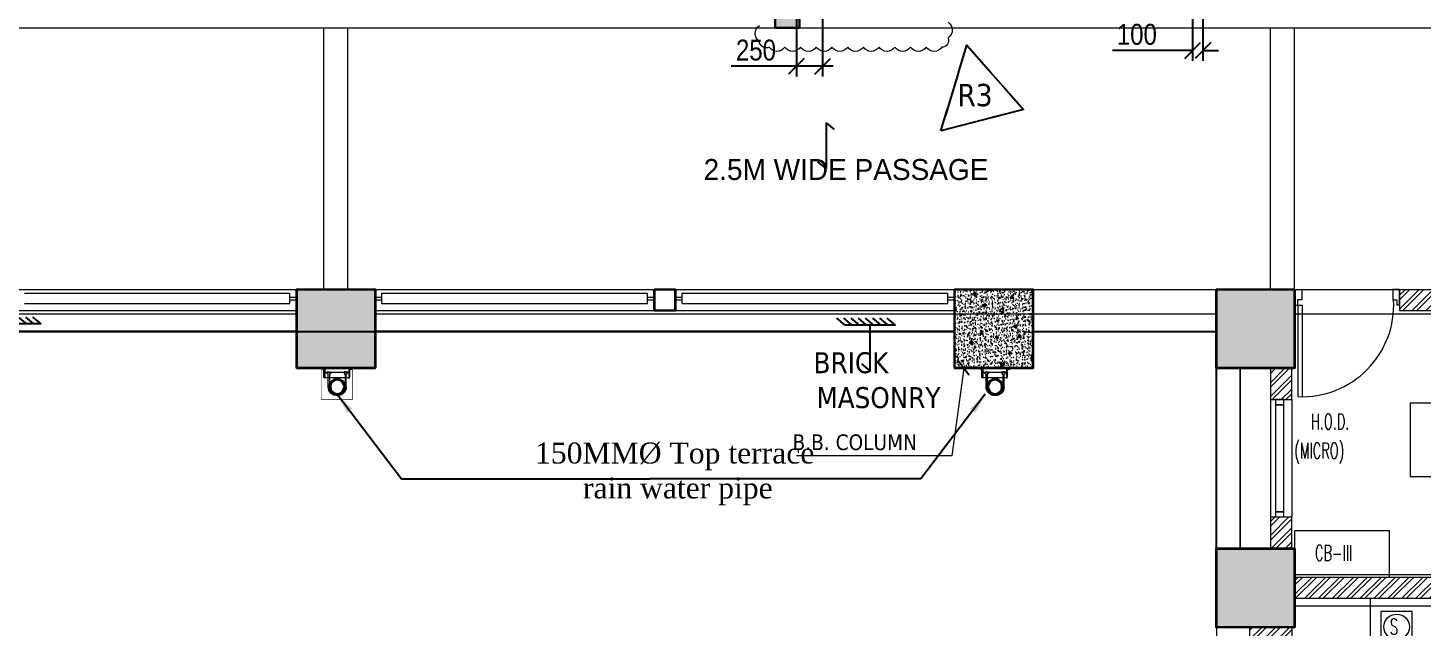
# Model space of a CAD drawing. Header units: inches. Extents: x 5899882 to 5988838, y -468923 to -96891.
# Drawn here: x 5946734 to 5960048, y -287020 to -281297 of the extents above; entities that cross this region are included whole.
import ezdxf

# ---------------------------------------------------------------- set-up
doc = ezdxf.new("R2010")
doc.units = ezdxf.units.IN
doc.header["$MEASUREMENT"] = 0
doc.layers.get('Defpoints').update_dxf_attribs({"color": 8})
for name, color, linetype in [('0 slc Rwp sloape', 7, 'Continuous'), ('0- SLC ARCH LAYOUT', 7, 'Continuous'), ('0- SLC DIMENSION', 7, 'Continuous'), ('0- SLC HIDE BOX', 6, 'Continuous'), ('0-SLC RCC 2ND. FLOOR', 7, 'Continuous'), ('CL', 7, 'Continuous'), ('P-TEXT', 7, 'Continuous'), ('rwp', 5, 'Continuous')]:
    doc.layers.add(name, color=color, linetype=linetype)
for name, color, linetype, lineweight in [('0-SLC-CLAMPS', 7, 'Continuous', 9), ('ARCL-HATCH-B', 8, 'Continuous', 5), ('ARLC-COL', 8, 'Continuous', 30), ('ARLC-DIMF', 8, 'Continuous', 5), ('ARLC-DOOR-W', 8, 'Continuous', 5), ('ARLC-ELE0', 8, 'Continuous', 9), ('ARLC-FUR (NOMN)', 8, 'Continuous', 9), ('ARLC-FURN', 8, 'Continuous', 9), ('ARLC-HATCH-C', 8, 'Continuous', 5), ('ARLC-TEXT0', 8, 'Continuous', 20), ('ARLC-WALL', 8, 'Continuous', 15)]:
    doc.layers.add(name, color=color, linetype=linetype, lineweight=lineweight)
doc.styles.add('ARIAL', font='tahoma.ttf')
doc.styles.add('RS', font='simplex8.shx', dxfattribs={"width": 0.6, "height": 150})
doc.styles.get("Standard").update_dxf_attribs({"font": 'arial.ttf'})
doc.styles.add('swati', font='GOTHIC.TTF')
doc.styles.add('swis cn bt', font='swissc.ttf')
doc.dimstyles.new('DIM 100', dxfattribs={"dimscale": 100, "dimtxt": 1.5, "dimasz": 1.199999999999999, "dimexe": 1.5, "dimexo": 1.5, "dimgap": 0.4, "dimtad": 0, "dimdec": 0, "dimzin": 9, "dimdsep": 46, "dimtxsty": 'ARIAL', "dimblk": 'ARCHTICK', "dimblk1": 'ARCHTICK', "dimblk2": 'ARCHTICK', "dimcen": 2.5, "dimdle": 0.5, "dimclrd": 1, "dimclre": 251, "dimclrt": 4, "dimadec": 1, "dimazin": 0, "dimtfac": 1, "dimtdec": 0, "dimtmove": 2, "dimatfit": 3, "dimldrblk": 'ARCHTICK', "dimfxl": 1, "dimtzin": 0, "dimlwd": 5, "dimlwe": 5, "dimarcsym": 0})
doc.dimstyles.new('SLC', dxfattribs={"dimtxt": 200, "dimasz": 150, "dimexe": 100, "dimexo": 0, "dimgap": 50, "dimtad": 1, "dimdec": 0, "dimrnd": 5, "dimzin": 1, "dimdsep": 46, "dimtxsty": 'swis cn bt', "dimblk": 'OBLIQUE', "dimcen": 60, "dimdle": 100, "dimclrd": 256, "dimclre": 256, "dimclrt": 256, "dimazin": 0, "dimtfac": 1, "dimtdec": 0, "dimtofl": 0, "dimtmove": 0, "dimatfit": 3, "dimfxl": 0.18, "dimtolj": 1, "dimtzin": 0, "dimarcsym": 0})
doc.dimstyles.get("Standard").update_dxf_attribs({"dimtxt": 200, "dimasz": 200, "dimexe": 0.18, "dimexo": 0.0625, "dimgap": 0.09, "dimtad": 0, "dimdec": 0, "dimrnd": 5, "dimzin": 0, "dimdsep": 46, "dimtxsty": 'Standard', "dimblk": 'OBLIQUE', "dimcen": 0.09, "dimadec": 0, "dimazin": 0, "dimtfac": 1, "dimtdec": 0, "dimtofl": 0, "dimtmove": 0, "dimatfit": 3, "dimfxl": 1, "dimtolj": 1, "dimtzin": 0, "dimarcsym": 0})
pattern_1 = [(45, (-5806111.699348602, 109613.299867685), (-66.29126073623883, 66.29126073623884), []), (45, (-5806067.505174852, 109613.299867685), (-66.29126073623883, 66.29126073623884), [])]

# ---------------------------------------------------------------- blocks, each defined once
blk = doc.blocks.new('an80')
for points in [[(-46, 0), (-46, 66.31834324478949), (-51, 66.31834324478949), (-51, 76.31834324478949), (-35, 76.31834324478949), (-35, 66.31834324478949), (-40, 66.31834324478949), (-40, 0)], [(46, 0), (46, 66.31834324478949), (51, 66.31834324478949), (51, 76.31834324478949), (35, 76.31834324478949), (35, 66.31834324478949), (40, 66.31834324478949), (40, 0)]]:
    blk.add_lwpolyline(points)
for radius in [46, 40]:
    blk.add_arc((0, 0), radius, 180, 360)
blk = doc.blocks.new('176')
at = {"layer": '0-SLC-CLAMPS', "elevation": 5.6402509286e-06}
for points in [[(-108.6441339902812, 76.65487678382397), (-108.6441339902812, 80.07912621069498, 0.4142135623730951), (-114.0012768482556, 85.4362690677599), (-114.0012768482556, 85.4362690677599), (-114.0012768482556, 65.94059119656868), (-61.0727054181334, 65.94059119656868, 0.4142135623730951), (-66.42984827703911, 71.29773392584954), (-103.2869911341404, 71.29773392584954, -0.4142135623730951)], [(-108.6441339902812, -75.79616682478354), (-108.6441339902812, -79.22041625301881, -0.4142135623730951), (-114.0012768482556, -84.57755911008367), (-114.0012768482556, -84.57755911008367), (-114.0012768482556, -65.08188123889249), (-61.0727054181334, -65.08188123889249, -0.4142135623730951), (-66.42984827703911, -70.43902396771864), (-103.2869911341404, -70.43902396771864, 0.4142135623730951)]]:
    blk.add_lwpolyline(points, format="xyb", close=True, dxfattribs=at)
blk.add_lwpolyline([(-92.85841964263818, 65.94059122862836), (-92.85841964263818, -65.0818812068328), (-61.0727054181334, -65.0818812068328), (-61.07270541996697, 65.94059116473636)], close=True, dxfattribs=at)
at = {"layer": 'rwp', "color": 5, "const_width": 5.357142857142997, "elevation": 5.6402510286e-06}
blk.add_lwpolyline([(-12.50127678847639, -42.20297962055428, 1), (-12.50127678847639, 38.15416323659065, 1)], format="xyb", close=True, dxfattribs=at)
at = {"layer": 'rwp', "color": 5}
for radius in [42.857142857144, 37.500000000001]:
    blk.add_circle((-12.50127678847639, -2.024408191981819, 5.6402510286e-06), radius, dxfattribs=at)
at = {"layer": '0-SLC-CLAMPS', "color": 6, "xscale": 1.0714285714286, "yscale": 1.0714285714286, "zscale": 1.0714285714286, "rotation": 90}
blk.add_blockref('an80', (-12.50127678393619, -2.024408191981819, 5.6402509286e-06), dxfattribs=at)
blk = doc.blocks.new('_OBLIQUE')
at = {"color": 0, "linetype": 'ByBlock'}
blk.add_line((-0.5, -0.5), (0.5, 0.5), dxfattribs=at)
blk = doc.blocks.new('jjuj')
at = {"layer": 'ARLC-DOOR-W', "ltscale": 0.1}
for p, q in [((5733136.308358192, -29654.34172625096), (5733136.308358192, -29679.34172625096)), ((5733286.308358192, -29654.34172625096), (5733286.308358192, -29719.34172625281))]:
    blk.add_line(p, q, dxfattribs=at)
blk.add_lwpolyline([(5733286.308358192, -29719.34172625281), (5733186.308358192, -29719.34172625281), (5733186.308358192, -29679.34172625096), (5733136.308358192, -29679.34172625096)], dxfattribs=at)
blk = doc.blocks.new('frame')
at = {"layer": 'ARLC-DOOR-W', "ltscale": 0.1}
for p, q in [((5733136.308358192, -31004.34172625281), (5733136.308358192, -30979.34172625282)), ((5733136.308358192, -31004.34172625281), (5733286.308358192, -31004.34172625281)), ((5733286.308358192, -31004.34172625281), (5733286.308358192, -30939.34172625095))]:
    blk.add_line(p, q, dxfattribs=at)
blk.add_lwpolyline([(5733286.308358192, -30939.34172625095), (5733186.308358192, -30939.34172625095), (5733186.308358192, -30979.34172625282), (5733136.308358192, -30979.34172625282)], dxfattribs=at)
blk = doc.blocks.new('gfhmk')
at = {"layer": 'ARLC-DOOR-W', "ltscale": 0.1}
for p, q in [((5733136.963231552, -36608.04166982742), (5732262.004901381, -36608.04166982742)), ((5733136.963231552, -36568.04166982742), (5732262.919708872, -36568.04166982742)), ((5733136.963231552, -36568.04166982742), (5733136.963231552, -36608.04166982742))]:
    blk.add_line(p, q, dxfattribs=at)
blk.add_arc((5733136.963231552, -36608.04166982742), 874.9583301725798, 177.3797263566846, 273.2330321324813, dxfattribs=at)
blk = doc.blocks.new('A$C7838632D')
for name, p in [('gfhmk', (-5732262.004930755, 37539.34188080936)), ('jjuj', (-5732262.004930755, 30654.34188084661)), ('frame', (-5732262.004930755, 31004.34188084847))]:
    blk.add_blockref(name, p)
blk = doc.blocks.new('A$C3DAD2E9A')
at = {"layer": 'ARCL-HATCH-B'}
h = blk.add_hatch(dxfattribs=at)
h.set_pattern_fill('ANSI32', color=256, scale=250)
h.set_pattern_definition(pattern_1)
h.paths.add_polyline_path([(21647.21052536089, -12498.50000005256), (17747.21052536182, -12498.5000000469), (17747.21052536182, -9748.500000001834), (14647.21052536182, -9748.500000001834), (14647.21052536182, -9948.50000000176), (17547.21052536182, -9948.50000000176), (17547.21052536182, -12498.50000004661), (13647.21052536089, -12498.50000004095), (13647.21052536089, -12698.50000004095), (15707.0009664204, -12698.50000003597), (15715.20275092311, -12671.55633139827), (15738.82342977915, -12698.50000003589), (21647.21052536089, -12698.5000000216)])
h = blk.add_hatch(dxfattribs=at)
h.set_pattern_fill('ANSI32', color=256, scale=250)
h.set_pattern_definition(pattern_1)
h.paths.add_polyline_path([(13617.21052536089, -10498.50000000183), (13417.21052536089, -10498.50000000183), (13417.21052536089, -10801.00000000276), (13617.21052536089, -10801.00000000276)])
h = blk.add_hatch(dxfattribs=at)
h.set_pattern_fill('ANSI32', color=256, scale=250)
h.set_pattern_definition(pattern_1)
h.paths.add_polyline_path([(13617.21052536089, -11921.00000000276), (13417.21052536089, -11921.00000000276), (13417.21052536089, -12223.50000000183), (13617.21052536089, -12223.50000000183)])
h = blk.add_hatch(dxfattribs=at)
h.set_pattern_fill('ANSI32', color=256, scale=250)
h.set_pattern_definition(pattern_1)
h.paths.add_polyline_path([(13617.21052536089, -12973.50000000183), (13217.21052536089, -12973.50000000183), (13217.21052536089, -13123.50000000183), (13617.21052536089, -13123.50000000183)])
at = {"layer": 'ARLC-HATCH-C', "ltscale": 0.1}
for points in [[(4116.21052536089, -9748.500000001834), (4116.21052536089, -10498.50000000183), (4866.21052536089, -10498.50000000183), (4866.21052536089, -9748.500000001834)], [(12897.21052536089, -9748.500000001834), (12897.21052536089, -10498.50000000183), (13647.21052536089, -10498.50000000183), (13647.21052536089, -9748.500000001834)], [(12897.21052536089, -12223.50000000183), (12897.21052536089, -12973.50000000183), (13647.21052536089, -12973.50000000183), (13647.21052536089, -12223.50000000183)]]:
    blk.add_hatch(color=256, dxfattribs=at).paths.add_polyline_path(points)
at = {"layer": 'ARLC-COL'}
for p, q in [((7531.377192345448, -9748.500000001804), (7731.377192346379, -9748.500000001819)), ((7531.377192345448, -9948.500000001819), (7531.377192345448, -9748.500000001834)), ((7731.377192345448, -9948.500000001819), (7731.377192345448, -9748.500000001834)), ((7531.377192345448, -9948.500000001819), (7731.377192345448, -9948.500000001819))]:
    blk.add_line(p, q, dxfattribs=at)
for points in [[(4116.21052536089, -10498.50000000183), (4866.21052536089, -10498.50000000183), (4866.21052536089, -9748.500000001834), (4116.21052536089, -9748.500000001834)], [(13647.21052536089, -9748.500000001834), (12897.21052536089, -9748.500000001834), (12897.21052536089, -10498.50000000183), (13647.21052536089, -10498.50000000183)], [(13647.21052536089, -12223.50000000183), (12897.21052536089, -12223.50000000183), (12897.21052536089, -12973.50000000183), (13647.21052536089, -12973.50000000183)]]:
    blk.add_lwpolyline(points, close=True, dxfattribs=at)
at = {"layer": 'ARLC-DIMF'}
blk.add_lwpolyline([(10336.75911882427, -7195.276641882956, -0.52056705), (10336.75911882427, -7345.276641882956, -0.52056705), (10276.61741402932, -7435.134937088005, -0.52056705), (10126.61741402932, -7435.134937088005, -0.52056705), (9976.617414029315, -7435.134937088005, -0.52056705), (9826.617414029315, -7435.134937088005, -0.52056705), (9676.617414029315, -7435.134937088005, -0.52056705), (9526.617414029315, -7435.134937088005, -0.52056705), (9376.617414029315, -7435.134937088005, -0.52056705), (9226.617414029315, -7435.134937088005, -0.52056705), (9076.617414029315, -7435.134937088005, -0.52056705), (8926.617414029315, -7435.134937088005, -0.52056705), (8776.617414029315, -7435.134937088005, -0.52056705), (8626.617414029315, -7435.134937088005, -0.52056705), (8533.039405695163, -7378.712945422158, -0.52056705), (8533.039405695163, -7228.712945422158, -0.52056705)], format="xyb", dxfattribs=at)
at = {"layer": 'ARLC-DOOR-W'}
for points in [[(13462.21052536182, -10801.00000000276), (13462.21052536182, -10851.00000000276), (13542.21052536182, -10851.00000000276), (13542.21052536182, -10801.00000000276)], [(13542.21052536182, -10851.00000000276), (13462.21052536182, -10851.00000000276), (13462.21052536182, -11871.00000000276), (13542.21052536182, -11871.00000000276)], [(13462.21052536182, -11871.00000000276), (13462.21052536182, -11921.00000000276), (13542.21052536182, -11921.00000000276), (13542.21052536182, -11871.00000000276)]]:
    blk.add_lwpolyline(points, close=True, dxfattribs=at)
at = {"layer": 'ARLC-ELE0', "ltscale": 0.1}
for p, q in [((1449.377192345448, -9748.500000001834), (4116.21052536089, -9748.500000001834)), ((1514.377192345448, -9783.500000001834), (4051.210525359958, -9783.500000001834)), ((4051.210525359958, -9883.500000001834), (4051.210525359958, -9783.500000001834)), ((4051.210525359958, -9821.000000001834), (4116.21052536089, -9821.000000001834)), ((4051.210525359958, -9846.000000001834), (4116.21052536089, -9846.000000001834)), ((4864.543859330006, -9821.000000001834), (4929.543859330006, -9821.000000001834)), ((4864.543859330006, -9846.000000001834), (4929.543859330006, -9846.000000001834)), ((4866.21052536089, -9748.500000001834), (7531.377192345448, -9748.500000001834)), ((4929.543859330006, -9883.500000001834), (4929.543859330006, -9783.500000001834)), ((4929.543859330006, -9783.500000001834), (7466.377192344517, -9783.500000001834)), ((7466.377192344517, -9883.500000001834), (7466.377192344517, -9783.500000001834)), ((7466.377192344517, -9821.000000001834), (7531.377192345448, -9821.000000001834)), ((7466.377192344517, -9846.000000001834), (7531.377192345448, -9846.000000001834)), ((7731.377192345448, -9748.500000001834), (10398.21052536089, -9748.500000001834)), ((7731.377192345448, -9821.000000001834), (7796.377192345448, -9821.000000001834)), ((7731.377192345448, -9846.000000001834), (7796.377192345448, -9846.000000001834)), ((7796.377192345448, -9883.500000001834), (7796.377192345448, -9783.500000001834)), ((7796.377192345448, -9783.500000001834), (10333.21052535996, -9783.500000001834)), ((10333.21052535996, -9883.500000001834), (10333.21052535996, -9783.500000001834)), ((10333.21052535996, -9821.000000001834), (10398.21052536089, -9821.000000001834)), ((10333.21052535996, -9846.000000001834), (10398.21052536089, -9846.000000001834)), ((-1416.622807654552, -9948.500000001834), (4115.377192345448, -9948.500000001834)), ((1514.377192345448, -9883.500000001834), (4051.210525359958, -9883.500000001834)), ((4865.377192345448, -9948.500000001834), (10397.37719234545, -9948.500000001834)), ((4929.543859330006, -9883.500000001834), (7466.377192344517, -9883.500000001834)), ((7796.377192345448, -9883.500000001834), (10333.21052535996, -9883.500000001834)), ((-1415.78947463911, -10143.50000000183), (4116.21052536089, -10143.50000000183)), ((4866.21052536089, -10143.50000000183), (10398.21052536089, -10143.50000000183))]:
    blk.add_line(p, q, dxfattribs=at)
at = {"layer": 'ARLC-ELE0'}
for p, q in [((12897.21052536089, -10498.50000000183), (12897.21052536089, -12223.50000000183)), ((12897.21052536089, -10500), (12897.21052536089, -12225)), ((12897.21052536089, -12973.50000000183), (12897.21052536089, -19123.50000000183))]:
    blk.add_line(p, q, dxfattribs=at)
at = {"layer": 'ARLC-ELE0', "ltscale": 0.006}
blk.add_line((13617.21052536182, -10801.00000000276), (13617.21052536182, -11921.00000000649), dxfattribs=at)
at = {"layer": 'ARLC-FUR (NOMN)'}
blk.add_circle((14619.19290365279, -12970.88765687897), 121.8124338106163, dxfattribs=at)
at = {"layer": 'ARLC-FURN'}
blk.add_line((14367.29030431248, -12700.00000003766), (14367.29030431248, -19875.00000000186), dxfattribs=at)
for points in [[(14747.21052532177, -11533.5000000438), (16247.21052532177, -11533.5000000438), (16247.21052532177, -10833.5000000438), (14747.21052532177, -10833.5000000438)], [(13647.21075481456, -12050.00005438365), (14547.21075481363, -12050.00005438365), (14547.21075481363, -12500.00005438365), (13647.21075481456, -12500.00005438365)], [(14467.29030431248, -13125.00000000186), (14767.29030431248, -13125.00000000186), (14767.29030431248, -12825.00000000186), (14467.29030431248, -12825.00000000186)]]:
    blk.add_lwpolyline(points, close=True, dxfattribs=at)
at = {"layer": 'ARLC-WALL'}
for p, q in [((14647.21052536182, -9748.500000001834), (17747.21052536182, -9748.500000001834)), ((14647.21052536182, -9748.500000001834), (14647.21052536182, -9948.50000000176)), ((13417.21052536089, -10801.00000000276), (13417.21052536089, -10496.0000000009)), ((13617.21052536089, -10801.00000000276), (13617.21052536089, -10498.50000000183)), ((13417.21052536089, -10801.00000000276), (13617.21052536089, -10801.00000000276)), ((13417.21052536089, -12223.5000000037), (13417.21052536089, -11921.00000000276)), ((13417.21052536182, -11921.00000000276), (13617.21052536089, -11921.00000000276)), ((13617.21052536089, -12223.5000000037), (13617.21052536089, -11921.00000000276))]:
    blk.add_line(p, q, dxfattribs=at)
at = {"layer": 'ARLC-WALL', "ltscale": 0.005}
blk.add_line((13417.21052536182, -11921.00000000276), (13417.21052536182, -10801.00000000276), dxfattribs=at)
at = {"layer": 'ARLC-WALL', "ltscale": 0.1}
blk.add_line((13647.21052536089, -12698.50000004095), (21647.21052536089, -12698.5000000216), dxfattribs=at)
blk.add_lwpolyline([(14647.21052536182, -9948.50000000176), (17547.21052536182, -9948.50000000176), (17547.21052536182, -12498.50000004661), (13647.21052536089, -12498.50000004095)], dxfattribs=at)
at = {"layer": 'ARLC-WALL'}
blk.add_lwpolyline([(13217.21052536089, -12973.5000000037), (13617.21052536089, -12973.5000000037), (13617.21052536089, -13123.50000000183), (13217.21052536089, -13123.50000000183)], close=True, dxfattribs=at)
at = {"rotation": 89.99999999893282}
blk.add_blockref('A$C7838632D', (14647.21067993715, -10772.80342745804), dxfattribs=at)
at = {"layer": 'ARLC-FUR (NOMN)', "style": 'RS', "width": 0.6}
for s, p in [('CB-III', (13839.56526962388, -12339.53118882593)), ('S ', (14554.98493650276, -13043.7384865057))]:
    blk.add_text(s, height=150, dxfattribs=at).set_placement(p)
at = {"layer": 'ARLC-TEXT0', "style": 'RS', "width": 0.6}
for s, p in [('H.O.D.', (13800.43939724565, -11085.05858287435)), ('(MICRO)', (13640.48371830396, -11362.81954561114))]:
    blk.add_text(s, height=150, dxfattribs=at).set_placement(p)
at = {"layer": 'ARLC-TEXT0', "ltscale": 0.1, "attachment_point": 5, "style": 'ARIAL', "bg_fill": 2}
for s, insert, char_height in [('R3', (10592.57191023603, -7893.794770949768), 213.6766799248929), ('BRICK \\P       MASONRY', (9408.097951737233, -10616.66692615126), 200)]:
    blk.add_mtext(s, dxfattribs=dict(at, insert=insert, char_height=char_height))
at = {"layer": 'ARLC-TEXT0', "insert": (9360.798339691944, -8604.084977842867), "char_height": 200, "attachment_point": 5, "style": 'swati', "bg_fill": 2}
blk.add_mtext('2.5M WIDE PASSAGE', dxfattribs=at)
at = {"layer": 'ARLC-HATCH-C'}
h = blk.add_hatch(dxfattribs=at)
h.set_pattern_fill('AR-CONC', color=256, scale=10)
h.set_pattern_definition([(49.99999999999999, (-5806111.699348602, 109613.299867685), (71.72601826007535, -6.275213498259511), [7.5, -82.5]), (355, (-5806111.699348602, 109613.299867685), (-13.8751333613, 75.21921337000119), [6, -66]), (100.4514, (-5806105.722180601, 109612.776933685), (57.85093817140216, 68.94395420609536), [6.374018999999999, -70.11421119999999]), (46.1842, (-5806111.699348602, 109633.299867685), (106.7241048625644, -16.55190143290181), [11.25, -123.75]), (96.6356, (-5806102.805674101, 109631.920536985), (93.46627055487033, 97.41178709004417), [9.561028799999999, -105.1713]), (351.1842, (-5806111.699348602, 109633.299867685), (93.46619451336272, 97.41186009253246), [9, -99]), (21, (-5806101.699348602, 109628.299867685), (59.69070521184616, -40.26188906653388), [7.5, -82.5]), (326, (-5806101.699348602, 109628.299867685), (24.33153319215823, 72.51500450468528), [6, -66]), (71.4514, (-5806096.725125302, 109624.944707085), (84.02226285814899, 32.25304967099524), [6.374019, -70.1142112]), (37.50000000000001, (-5806111.699348602, 109613.299867685), (1.215985531729062, 33.28938538313115), [0, -65.19999999999999, 0, -67, 0, -66.25]), (7.499999999999999, (-5806111.699348602, 109613.299867685), (26.30695374421486, 39.44117118823603), [0, -38.2, 0, -63.7, 0, -25.25]), (327.5, (-5806133.999348601, 109613.299867685), (53.3822436172409, -2.255487173437976), [0, -25, 0, -78, 0, -103.5]), (317.5, (-5806143.999348601, 109613.299867685), (58.31861693423862, 10.01049823323177), [0, -32.5, 0, -51.8, 0, -73.5])])
h.paths.add_polyline_path([(10398.21052536089, -10498.50000000183), (11148.21052536089, -10498.50000000183), (11148.21052536089, -9748.500000001834), (10398.21052536089, -9748.500000001834)])
blk.add_lwpolyline([(10264.86031800415, -8233.875558101106), (10514.54659612104, -7413.631580888759), (11055.38170835748, -8030.552124972921), (10264.86031800415, -8233.875558101106)], close=True)
at = {"layer": 'ARLC-COL'}
blk.add_lwpolyline([(10398.21052536089, -10498.50000000183), (11148.21052536089, -10498.50000000183), (11148.21052536089, -9748.500000001834), (10398.21052536089, -9748.500000001834)], close=True, dxfattribs=at)
blk = doc.blocks.new('GYS')
for p, q in [((6635556.019349867, -325051.874496136), (6635556.019349867, -325488.3289776242)), ((6635556.019349867, -325051.874496136), (6635635.027213543, -325116.9592517474)), ((6635556.019349867, -325488.3289776242), (6635477.011486192, -325423.2442220127))]:
    blk.add_line(p, q)
blk = doc.blocks.new('A$C67844AE1')
at = {"color": 7}
for p, q in [((-218.2272407441051, 240.6275060125627), (-283.3119963555947, 161.6196423373185)), ((-218.2272407441051, 171.8767900089733), (-283.3119963555947, 92.8689263337292)), ((-218.2272407441051, 103.126074005384), (-283.3119963555947, 24.11821033013985)), ((-218.2272407441051, 34.37535800179468), (-283.3119963555947, -44.63250567344949)), ((218.2272407441051, 0), (-218.2272407441051, 0)), ((218.2272407441051, 0), (153.1424851326155, -79.00786367524417)), ((-218.2272407441051, -34.37535800179468), (-283.3119963555947, -113.3832216770388)), ((-218.2272407441051, -103.126074005384), (-283.3119963555947, -182.1339376806281)), ((-218.2272407441051, -171.8767900089733), (-283.3119963555947, -250.8846536842175)), ((-218.2272407441051, -240.6275060125627), (-283.3119963555947, -319.6353696878068))]:
    blk.add_line(p, q, dxfattribs=at)
at = {"layer": 'CL', "color": 7}
blk.add_line((-218.2272407441124, 240.6275060125554), (-218.2272407441051, -240.6275060125627), dxfattribs=at)
blk = doc.blocks.new('A$C4AE13D6C')
at = {"layer": 'ARLC-COL', "color": 7}
for p, q in [((-23177.1698104674, -1811.999999992287), (-22977.16981046647, -1811.999999992302)), ((-23177.1698104674, -2011.999999992302), (-23177.1698104674, -1811.999999992316)), ((-22977.1698104674, -2011.999999992302), (-22977.1698104674, -1811.999999992316)), ((-23177.1698104674, -2011.999999992302), (-22977.1698104674, -2011.999999992302))]:
    blk.add_line(p, q, dxfattribs=at)
blk = doc.blocks.new('_ArchTick')
at = {"color": 0, "linetype": 'ByBlock', "const_width": 0.15}
blk.add_lwpolyline([(-0.5, -0.5), (0.5, 0.5)], dxfattribs=at)
blk = doc.blocks.new('*D324')
at = {"layer": '0- SLC DIMENSION', "lineweight": -2, "transparency": 16777216}
for p, q in [((5954073.28722498, -280845.0280720499), (5954073.287236061, -281762.5000036739)), ((5954323.287225934, -280845.0280690306), (5954323.287237015, -281762.5000006545)), ((5954073.287234853, -281662.5000036739), (5953450.819702386, -281662.5000111917)), ((5954423.287235807, -281662.4999994468), (5954073.287234853, -281662.5000036739))]:
    blk.add_line(p, q, dxfattribs=at)
at = {"layer": 'Defpoints', "color": 0, "transparency": 16777216}
for p in [(5954073.28722498, -280845.0280720499), (5954323.287225934, -280845.0280690306), (5954073.287234853, -281662.5000036739)]:
    blk.add_point(p, dxfattribs=at)
at = {"layer": '0- SLC DIMENSION', "lineweight": -2, "transparency": 16777216, "xscale": 150, "yscale": 150, "zscale": 150}
for p, rotation in [((5954073.287234853, -281662.5000036739), 180.0000006919836), ((5954323.287235807, -281662.5000006545), 6.919835904284354e-07)]:
    blk.add_blockref('_OBLIQUE', p, dxfattribs=dict(at, rotation=rotation))
at = {"layer": '0- SLC DIMENSION', "transparency": 16777216, "insert": (5953687.053466775, -281509.7078005464), "char_height": 200, "attachment_point": 5, "rotation": 6.919835622709112e-07, "style": 'swis cn bt'}
blk.add_mtext('\\A1;250', dxfattribs=at)
blk = doc.blocks.new('*D568')
at = {"layer": '0- SLC DIMENSION', "lineweight": -2, "transparency": 16777216}
for p, q in [((5957856.834534922, -281095.0280730002), (5957856.834534922, -281612.5)), ((5957955.174602645, -281095.0280747377), (5957955.174602645, -281612.5)), ((5957856.834534922, -281512.5), (5957091.639729727, -281512.5)), ((5957955.174602645, -281512.5), (5958105.174602645, -281512.5))]:
    blk.add_line(p, q, dxfattribs=at)
at = {"layer": 'Defpoints', "color": 0, "transparency": 16777216}
for p in [(5957856.834534922, -281095.0280730002), (5957955.174602645, -281095.0280747377), (5957856.834534922, -281512.5)]:
    blk.add_point(p, dxfattribs=at)
at = {"layer": '0- SLC DIMENSION', "lineweight": -2, "transparency": 16777216, "xscale": 150, "yscale": 150, "zscale": 150}
blk.add_blockref('_OBLIQUE', (5957856.834534922, -281512.5), dxfattribs=at)
at = {"layer": '0- SLC DIMENSION', "lineweight": -2, "transparency": 16777216, "xscale": 150, "yscale": 150, "zscale": 150, "rotation": 180}
blk.add_blockref('_OBLIQUE', (5957955.174602645, -281512.5), dxfattribs=at)
at = {"layer": '0- SLC DIMENSION', "transparency": 16777216, "insert": (5957324.237132324, -281359.8376623376), "char_height": 200, "attachment_point": 5, "style": 'swis cn bt'}
blk.add_mtext('\\A1;100', dxfattribs=at)
blk = doc.blocks.new('A$C77C3199A')
h = blk.add_hatch()
h.set_pattern_fill('AR-CONC', color=256, scale=50, style=0)
h.set_pattern_definition([(50, (10395.99999904632, -10500), (358.6300913003766, -31.37606749129755), [37.5, -412.5]), (355, (10395.99999904632, -10500), (-69.37566680649999, 376.0960668500059), [30, -330]), (100.4514, (10425.88583904633, -10502.61467), (289.2546908570108, 344.7197710304769), [31.870095, -350.571056]), (46.18420000000002, (10395.99999904632, -10400), (533.6205243128222, -82.75950716450905), [56.25, -618.7499999999999]), (96.6356, (10440.46837154636, -10406.8966535), (467.3313527743517, 487.0589354502208), [47.805144, -525.8564999999999]), (351.1842000000001, (10395.99999904632, -10400), (467.3309725668135, 487.0593004626623), [45, -495]), (21, (10445.99999904632, -10425), (298.4535260592309, -201.3094453326694), [37.5, -412.5]), (326, (10445.99999904632, -10425), (121.6576659607908, 362.5750225234265), [30, -330]), (71.45140000000002, (10470.87111554632, -10441.77580299999), (420.1113142907449, 161.2652483549762), [31.870095, -350.571056]), (37.50000000000001, (10395.99999904632, -10500), (6.079927658645334, 166.4469269156557), [0, -326, 0, -335, 0, -331.25]), (7.499999999999999, (10395.99999904632, -10500), (131.5347687210743, 197.2058559411801), [0, -191, 0, -318.5, 0, -126.25]), (327.5, (10284.49999904632, -10500), (266.9112180862045, -11.2774358671899), [0, -125, 0, -390, 0, -517.4999999999999]), (317.5, (10234.49999904632, -10500), (291.5930846711932, 50.05249116615882), [0, -162.5, 0, -259, 0, -367.5])])
h.paths.add_polyline_path([(11145.99999904632, -9750), (10395.99999904632, -9750), (10395.99999904632, -10500), (11145.99999904632, -10500)])
at = {"layer": 'ARLC-HATCH-C', "ltscale": 0.1}
for points in [[(8914.999999046326, -7250), (8914.999999046326, -7050), (8914.999999046326, -6050), (8715, -6050), (8684.999999046326, -6050), (8684.999999046326, -7250)], [(4113.999999046327, -9750), (4113.999999046327, -10500), (4863.999999046327, -10500), (4863.999999046327, -9750)], [(12894.99999904632, -9750), (12894.99999904632, -10500), (13644.99999904632, -10500), (13644.99999904632, -9750)], [(12894.99999904632, -12225), (12894.99999904632, -12975), (13644.99999904632, -12975), (13644.99999904632, -12225)]]:
    blk.add_hatch(color=0, dxfattribs=at).paths.add_polyline_path(points)
blk.add_lwpolyline([(10395.99999904632, -10500), (11145.99999904632, -10500), (11145.99999904632, -9750), (10395.99999904632, -9750)], close=True)
at = {"layer": 'ARLC-COL', "color": 0}
for points in [[(8914.999999046326, -6050), (8914.999999046326, -7250), (8684.999999046326, -7250), (8684.999999046326, -6050)], [(4113.999999046327, -10500), (4863.999999046327, -10500), (4863.999999046327, -9750), (4113.999999046327, -9750)], [(13644.99999904632, -9750), (12894.99999904632, -9750), (12894.99999904632, -10500), (13644.99999904632, -10500)], [(13644.99999904632, -12225), (12894.99999904632, -12225), (12894.99999904632, -12975), (13644.99999904632, -12975)]]:
    blk.add_lwpolyline(points, close=True, dxfattribs=at)
at = {"layer": 'ARLC-WALL', "color": 30}
for p, q in [((199.9999990463257, -7250), (8684.999999046326, -7250)), ((4373.999999046327, -9750), (4373.999999046327, -7250)), ((4603.999999046325, -9750), (4603.999999046325, -7250)), ((8914.999999046326, -7250), (17399.99999904632, -7250)), ((13414.99999904632, -9750), (13414.99999904632, -7250)), ((13414.99999904632, -9750), (13414.99999904632, -7250)), ((13644.99999904632, -9750), (13644.99999904632, -7250)), ((13644.99999904632, -9750), (13644.99999904632, -7250)), ((-1418.000000953674, -9750), (4113.999999046327, -9750)), ((4863.999999046327, -9750), (10395.99999904632, -9750)), ((10395.99999904632, -9750), (12894.99999904632, -9750)), ((-1418.000000953674, -9980), (4113.999999046327, -9980)), ((4863.999999046327, -9980), (11145.99999904632, -9980)), ((11145.99999904632, -9980), (12894.99999904632, -9980)), ((12894.99999904632, -10500), (12894.99999904632, -12225)), ((12894.99999904632, -12225), (12894.99999904632, -10500)), ((13124.99999904632, -10500), (13124.99999904632, -12225)), ((13124.99999904632, -12225), (13124.99999904632, -10500))]:
    blk.add_line(p, q, dxfattribs=at)
at = {"layer": 'ARLC-WALL', "color": 30, "ltscale": 0.1}
for p, q in [((13644.99999904632, -9750), (21644.99999904633, -9750)), ((13644.99999904632, -9980), (21644.99999904633, -9980)), ((13644.99999904632, -12470.0000000447), (21644.99999999907, -12470.00000003539)), ((13644.99999904632, -12770.0000000447), (21644.99999999907, -12770.00000003539))]:
    blk.add_line(p, q, dxfattribs=at)
at = {"layer": 'CL', "color": 0}
for p, q in [((-2168.000000953675, -10150), (10394.99999904632, -10150)), ((10394.99999904632, -10150), (10394.99999904632, -10500)), ((11144.99999904632, -10150), (12894.99999904632, -10150)), ((11144.99999904632, -10500), (11144.99999904632, -10150)), ((10394.99999904632, -10500), (11144.99999904632, -10500))]:
    blk.add_line(p, q, dxfattribs=at)
at = {"color": 8, "lineweight": 18}
blk.add_blockref('A$C4AE13D6C', (30706.33647649828, -7937.999999998836), dxfattribs=at)
at = {"color": 0}
blk.add_blockref('GYS', (-6626386, 316895.2997308561), dxfattribs=at)
at = {"layer": 'CL', "color": 0, "rotation": 270}
for p in [(1434.189297161298, -10295.13028849591), (9592.189297161296, -10306.63028849591)]:
    blk.add_blockref('A$C67844AE1', p, dxfattribs=at)
at = {"style": 'ARIAL'}
blk.add_text('B.B. COLUMN', height=150, dxfattribs=at).set_placement((8849.967469342579, -11282.8587183583))
blk.add_leader([(10485.54194068082, -10500), (10372.63530052686, -11337.95560267218), (8888.13530052686, -11337.95560267218)], dimstyle='DIM 100', override={"dimclrd": 7})

msp = doc.modelspace()

# ---------------------------------------------------------------- block references
at = {"layer": '0- SLC ARCH LAYOUT'}
msp.add_blockref('A$C3DAD2E9A', (5945186.076699616, -274046.5280729962), dxfattribs=at)

# ---------------------------------------------------------------- next in the draw order: linework, layer by layer
at = {"layer": '0- SLC HIDE BOX', "const_width": 5}
msp.add_lwpolyline([(5949833.303530563, -284548.0281670837), (5949535.514056877, -284548.0281670837), (5949535.514056877, -284848.0281670875), (5949833.303530563, -284848.0281670875)], close=True, dxfattribs=at)

# ---------------------------------------------------------------- next in the draw order: block references
at = {"layer": '0-SLC RCC 2ND. FLOOR'}
msp.add_blockref('A$C77C3199A', (5945186.076699616, -274046.5280729962), dxfattribs=at)
at = {"layer": '0-SLC-CLAMPS', "xscale": -1.744186046511625, "yscale": 1.744186046511625, "zscale": 1.744186046511625, "rotation": 90}
for p in [(5949685.157668739, -284746.867603447, -9.8376469685e-06), (5955967.15766874, -284746.867603447, -9.8376469685e-06)]:
    msp.add_blockref('176', p, dxfattribs=at)

# ---------------------------------------------------------------- next in the draw order: texts
at = {"layer": 'P-TEXT', "color": 7, "insert": (5951138.731158859, -285556.5280304205), "char_height": 200, "width": 3434.545674960864, "attachment_point": 4, "rotation": 359.99999538938255}
msp.add_mtext('\\pi438.42;{\\fTimes New Roman|b0|i0|c0|p18;\\C3;150MMØ Top terrace\\P\\pi820.8; rain water pipe }', dxfattribs=at)

# ---------------------------------------------------------------- next in the draw order: dimensions: what is measured, and where the dimension line sits
at = {"layer": '0- SLC DIMENSION', "color": 1}
dim = msp.add_aligned_dim(p1=(5954323.287225935, -280845.0280690307), p2=(5954073.287224981, -280845.02807205), distance=817.4719316238771, dimstyle='SLC', dxfattribs=at)
dim.commit()
dim.dimension.update_dxf_attribs({"geometry": '*D324', "text_midpoint": (5953687.053466775, -281509.7078005464)})
dim = msp.add_linear_dim(base=(5957856.834534922, -281512.5), p1=(5957955.174602645, -281095.0280747377), p2=(5957856.834534922, -281095.0280730002), dimstyle='SLC', dxfattribs=at)
dim.commit()
dim.dimension.update_dxf_attribs({"geometry": '*D568', "text_midpoint": (5957324.237132324, -281359.8376623376)})

# ---------------------------------------------------------------- next in the draw order: leaders
at = {"layer": '0 slc Rwp sloape', "color": 2}
for points in [[(5949687.266024021, -284795.3207167824), (5950301.210526315, -285603.5280729891), (5952675.710526315, -285603.5280729891)], [(5955876.655028609, -284795.3207167824), (5955262.710526316, -285603.5280729891), (5952675.710526315, -285603.5280729891)]]:
    msp.add_leader(points, dimstyle='Standard', override={"dimasz": 200, "dimclrd": 3, "dimfxl": 0.18}, dxfattribs=at)

doc.saveas('drawing.dxf')
